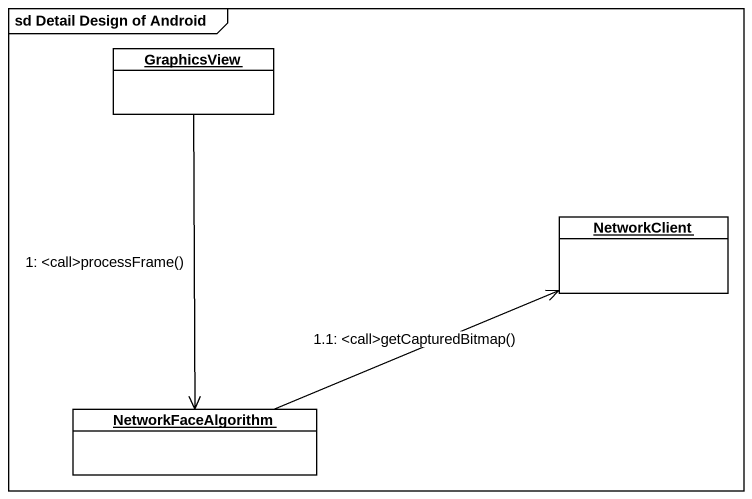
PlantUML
@startuml
mainframe sd Detail Design of Android
hide circle
hide empty members
object GraphicsView
object NetworkClient
object NetworkFaceAlgorithm
GraphicsView --> NetworkFaceAlgorithm : 1: <call>processFrame()
NetworkFaceAlgorithm -right-> NetworkClient : 1.1: <call>getCapturedBitmap()
@enduml
